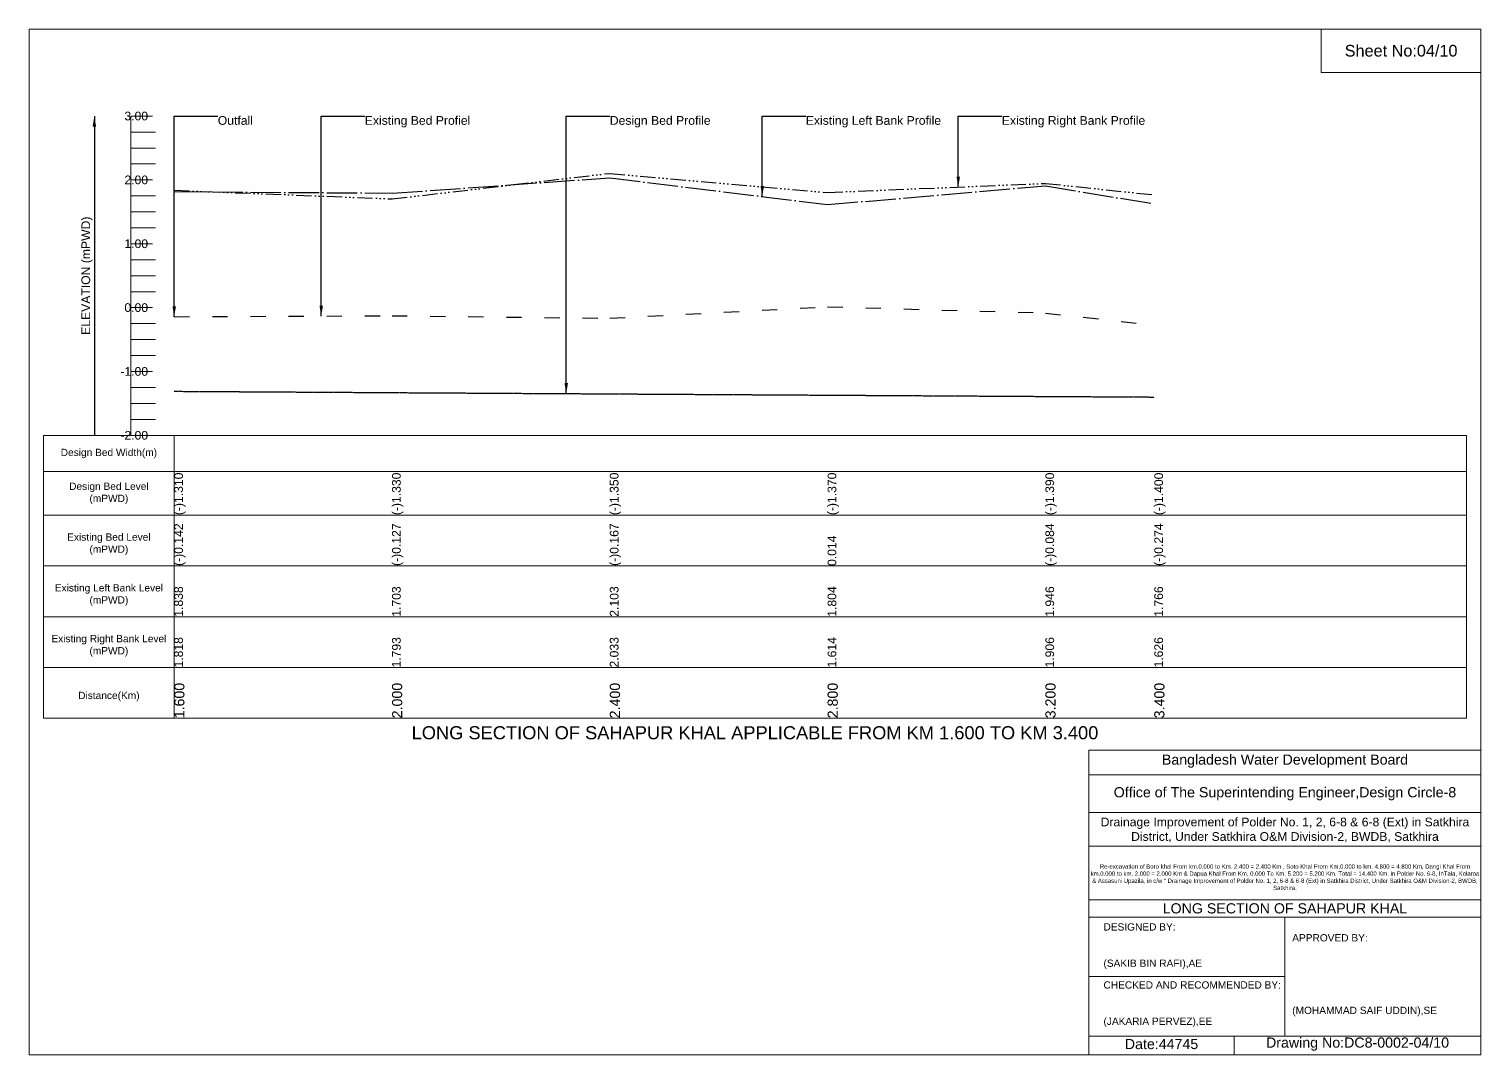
# Model space of a CAD drawing. Header units: inches. Extents: x 91000 to 208000, y -5656 to 20000.
# Drawn here: x 130000 to 138000, y 14344 to 20000 of the extents above; entities that cross this region are included whole.
import ezdxf

# ---------------------------------------------------------------- set-up
doc = ezdxf.new("R2010")
doc.units = ezdxf.units.IN
doc.header["$LTSCALE"] = 7
doc.header["$MEASUREMENT"] = 0
for name, pattern in [('ACAD_ISO03W100', [30, 12, -18]), ('ACAD_ISO04W100', [30, 24, -3, 0, -3]), ('ACAD_ISO14W100', [24, 12, -3, 0, -3, 0, -3, 0, -3]), ('CENTER', [2, 1.25, -0.25, 0.25, -0.25])]:
    doc.linetypes.add(name, pattern=pattern)
for name, color, linetype, lineweight in [('Cross Section Labels', 7, 'Continuous', 9), ('Design Bed Level Long Section', 7, 'CENTER', 25), ('Existing Bed Level for Long Section', 7, 'ACAD_ISO03W100', 25), ('Existing Left Bank of Long section', 7, 'ACAD_ISO04W100', 25), ('Existing Right Bank of Long Section', 7, 'ACAD_ISO14W100', 25), ('Long Section Border', 7, 'Continuous', 9), ('Long Section Labels', 7, 'Continuous', 9), ('Vscale for Long Section', 7, 'Continuous', 9)]:
    doc.layers.add(name, color=color, linetype=linetype, lineweight=lineweight)
doc.styles.get("Standard").update_dxf_attribs({"font": 'arial.ttf'})
doc.dimstyles.get("Standard").update_dxf_attribs({"dimtxt": 0.18, "dimasz": 0.18, "dimexe": 0.18, "dimexo": 0.0625, "dimgap": 0.09, "dimtad": 0, "dimtih": 1, "dimtoh": 1, "dimdec": 4, "dimzin": 0, "dimdsep": 46, "dimtxsty": 'Standard', "dimcen": 0.09, "dimadec": 0, "dimazin": 0, "dimtfac": 1, "dimtdec": 4, "dimtofl": 0, "dimtmove": 0, "dimatfit": 3, "dimfxl": 1, "dimtolj": 1, "dimtzin": 0, "dimarcsym": 0})

msp = doc.modelspace()

# ---------------------------------------------------------------- linework, layer by layer
at = {"layer": 'Cross Section Labels'}
for points in [[(130000, 20000), (138000, 20000), (138000, 14344), (130000, 14344)], [(137120, 20000), (138000, 20000), (138000, 19760), (137120, 19760)]]:
    msp.add_lwpolyline(points, close=True, dxfattribs=at)
for points in [[(135840, 14344), (135840, 16024), (138000, 16024)], [(135840, 15888), (138000, 15888)], [(135840, 15680), (138000, 15680)], [(135840, 15496), (138000, 15496)], [(135840, 15200), (138000, 15200)], [(135840, 15104), (138000, 15104)], [(136920, 15104), (136920, 14448)], [(135840, 14776), (136920, 14776)], [(135840, 14448), (138000, 14448)], [(136640, 14448), (136640, 14344)]]:
    msp.add_lwpolyline(points, dxfattribs=at)
at = {"layer": 'Design Bed Level Long Section'}
msp.add_lwpolyline([(130800, 18002.9), (132000, 17995.8), (133200, 17988.8), (134400, 17981.8), (135600, 17974.7), (136200, 17971.2)], dxfattribs=at)
at = {"layer": 'Existing Bed Level for Long Section'}
msp.add_lwpolyline([(130800, 18414), (132000, 18419.3), (133200, 18405.2), (134400, 18468.9), (135600, 18434.4), (136200, 18367.6)], dxfattribs=at)
at = {"layer": 'Existing Left Bank of Long section'}
msp.add_lwpolyline([(130800, 19103.9), (132000, 19095.1), (133200, 19179.6), (134400, 19032.1), (135600, 19134.9), (136200, 19036.4)], dxfattribs=at)
at = {"layer": 'Existing Right Bank of Long Section'}
msp.add_lwpolyline([(130800, 19111), (132000, 19063.5), (133200, 19204.3), (134400, 19099), (135600, 19149), (136200, 19085.6)], dxfattribs=at)
at = {"layer": 'Long Section Border'}
msp.add_lwpolyline([(130080, 17760), (137920, 17760), (137920, 16200), (130080, 16200)], close=True, dxfattribs=at)
for points in [[(130800, 17760), (130800, 16200)], [(130080, 17560), (137920, 17560)], [(130080, 17320), (137920, 17320)], [(130080, 17040), (137920, 17040)], [(130080, 16760), (137920, 16760)], [(130080, 16480), (137920, 16480)]]:
    msp.add_lwpolyline(points, dxfattribs=at)
at = {"layer": 'Vscale for Long Section'}
for points in [[(130560, 17760), (130560, 18112), (130560, 18464), (130560, 18816), (130560, 19168), (130560, 19520)], [(130560, 19520), (130680, 19520)], [(130560, 19432), (130696, 19432)], [(130560, 19344), (130696, 19344)], [(130560, 19256), (130696, 19256)], [(130560, 19168), (130680, 19168)], [(130560, 19080), (130696, 19080)], [(130560, 18992), (130696, 18992)], [(130560, 18904), (130696, 18904)], [(130560, 18816), (130680, 18816)], [(130560, 18728), (130696, 18728)], [(130560, 18640), (130696, 18640)], [(130560, 18552), (130696, 18552)], [(130560, 18464), (130680, 18464)], [(130560, 18376), (130696, 18376)], [(130560, 18288), (130696, 18288)], [(130560, 18200), (130696, 18200)], [(130560, 18112), (130680, 18112)], [(130560, 18024), (130696, 18024)], [(130560, 17936), (130696, 17936)], [(130560, 17848), (130696, 17848)], [(130560, 17760), (130680, 17760)]]:
    msp.add_lwpolyline(points, dxfattribs=at)

# ---------------------------------------------------------------- texts
at = {"layer": 'Cross Section Labels', "attachment_point": 5}
for s, insert, char_height in [('Sheet No:04/10', (137560, 19880), 64), ('Bangladesh Water Development Board', (136920, 15964), 56), ('Office of The Superintending Engineer,Design Circle-8', (136920, 15784), 56)]:
    msp.add_mtext(s, dxfattribs=dict(at, insert=insert, char_height=char_height))
at = {"layer": 'Cross Section Labels'}
for s, insert, char_height, width, attachment_point in [('Drainage Improvement of Polder No. 1, 2, 6-8 & 6-8 (Ext) in Satkhira District, Under Satkhira O&M Division-2, BWDB, Satkhira', (136920, 15584), 48, 2240, 5), ('Re-excavation of Boro khal From km.0.000 to Km. 2.400 = 2.400 Km , Soto Khal From Km.0.000 to km. 4.800 = 4.800 Km, Dangi Khal From km.0.000 to km. 2.000 = 2.000 Km & Dapua Khal From Km. 0.000 To Km. 5.200 = 5.200 Km. Total = 14.400 Km. in Polder No. 6-8, InTala, Kolaroa & Assasuni Upazila, in c/w “ Drainage Improvement of Polder No. 1, 2, 6-8 & 6-8 (Ext) in Satkhira District, Under Satkhira O&M Division-2, BWDB, Satkhira.', (136920, 15324), 23.565, 2160, 5), ('LONG SECTION OF SAHAPUR KHAL', (136920, 15152), 56, 2240, 5), ('DESIGNED BY:^J^J^J(SAKIB BIN RAFI),AE', (135920, 14944), 40, 1120, 4), ('APPROVED BY:^J^J^J^J^J^J(MOHAMMAD SAIF UDDIN),SE', (136960, 14784), 40, 1120, 4), ('CHECKED AND RECOMMENDED BY:^J^J^J(JAKARIA PERVEZ),EE', (135920, 14624), 40, 1120, 4), ('Date:44745', (136240, 14404), 56, 1120, 5), ('Drawing No:DC8-0002-04/10', (137320, 14404), 56, 1760, 5)]:
    msp.add_mtext(s, dxfattribs=dict(at, insert=insert, char_height=char_height, width=width, attachment_point=attachment_point))
at = {"layer": 'Long Section Border', "attachment_point": 5}
for s, insert, char_height in [('Design Bed Width(m)', (130440, 17660), 40), ('Design Bed Level^J(mPWD)', (130440, 17440), 40), ('Existing Bed Level^J(mPWD)', (130440, 17160), 40), ('Existing Left Bank Level^J(mPWD)', (130440, 16880), 40), ('Existing Right Bank Level^J(mPWD)', (130440, 16600), 40), ('Distance(Km)', (130440, 16320), 40), ('LONG SECTION OF SAHAPUR KHAL APPLICABLE FROM KM 1.600 TO KM 3.400', (134000, 16120), 72)]:
    msp.add_mtext(s, dxfattribs=dict(at, insert=insert, char_height=char_height))
at = {"layer": 'Long Section Labels', "char_height": 48, "attachment_point": 1}
for s, insert in [('Outfall', (131040, 19520)), ('Existing Bed Profiel', (131850, 19520)), ('Design Bed Profile', (133200, 19520)), ('Existing Left Bank Profile', (134280, 19520)), ('Existing Right Bank Profile', (135360, 19520))]:
    msp.add_mtext(s, dxfattribs=dict(at, insert=insert))
at = {"layer": 'Vscale for Long Section', "char_height": 48, "attachment_point": 6}
for s, insert in [('3.00', (130656, 19520)), ('2.00', (130656, 19168)), ('1.00', (130656, 18816)), ('0.00', (130656, 18464)), ('-1.00', (130656, 18112)), ('-2.00', (130656, 17760))]:
    msp.add_mtext(s, dxfattribs=dict(at, insert=insert))
at = {"layer": 'Vscale for Long Section', "rotation": 90}
for s, insert, char_height, attachment_point in [('ELEVATION (mPWD)', (130320, 18640), 48, 5), ('(-)1.310', (130800, 17320), 48, 1), ('(-)1.330', (132000, 17320), 48, 1), ('(-)1.350', (133200, 17320), 48, 1), ('(-)1.370', (134400, 17320), 48, 1), ('(-)1.390', (135600, 17320), 48, 1), ('(-)1.400', (136200, 17320), 48, 1), ('(-)0.142', (130800, 17040), 48, 1), ('(-)0.127', (132000, 17040), 48, 1), ('(-)0.167', (133200, 17040), 48, 1), ('0.014', (134400, 17040), 48, 1), ('(-)0.084', (135600, 17040), 48, 1), ('(-)0.274', (136200, 17040), 48, 1), ('1.838', (130800, 16760), 48, 1), ('1.703', (132000, 16760), 48, 1), ('2.103', (133200, 16760), 48, 1), ('1.804', (134400, 16760), 48, 1), ('1.946', (135600, 16760), 48, 1), ('1.766', (136200, 16760), 48, 1), ('1.818', (130800, 16480), 48, 1), ('1.793', (132000, 16480), 48, 1), ('2.033', (133200, 16480), 48, 1), ('1.614', (134400, 16480), 48, 1), ('1.906', (135600, 16480), 48, 1), ('1.626', (136200, 16480), 48, 1), ('1.600', (130800, 16200), 56, 1), ('2.000', (132000, 16200), 56, 1), ('2.400', (133200, 16200), 56, 1), ('2.800', (134400, 16200), 56, 1), ('3.200', (135600, 16200), 56, 1), ('3.400', (136200, 16200), 56, 1)]:
    msp.add_mtext(s, dxfattribs=dict(at, insert=insert, char_height=char_height, attachment_point=attachment_point))

# ---------------------------------------------------------------- leaders
at = {"layer": 'Long Section Labels', "annotation_type": 0, "has_hookline": 1, "hookline_direction": 0}
for points, text_width in [([(130800, 18414), (130800, 19520), (131039.9, 19520)], 185.8), ([(131610, 18417.6), (131610, 19520), (131849.9, 19520)], 571.4), ([(132960, 17990.2), (132960, 19520), (133199.9, 19520)], 547.4), ([(134040, 19076.4), (134040, 19520), (134279.9, 19520)], 737.4), ([(135120, 19129), (135120, 19520), (135359.9, 19520)], 782)]:
    msp.add_leader(points, dimstyle='Standard', override={"dimasz": 57.6}, dxfattribs=dict(at, text_width=text_width))
at = {"layer": 'Vscale for Long Section'}
msp.add_leader([(130360, 19520), (130360, 17760)], dimstyle='Standard', override={"dimasz": 57.6}, dxfattribs=at)

doc.saveas('drawing.dxf')
